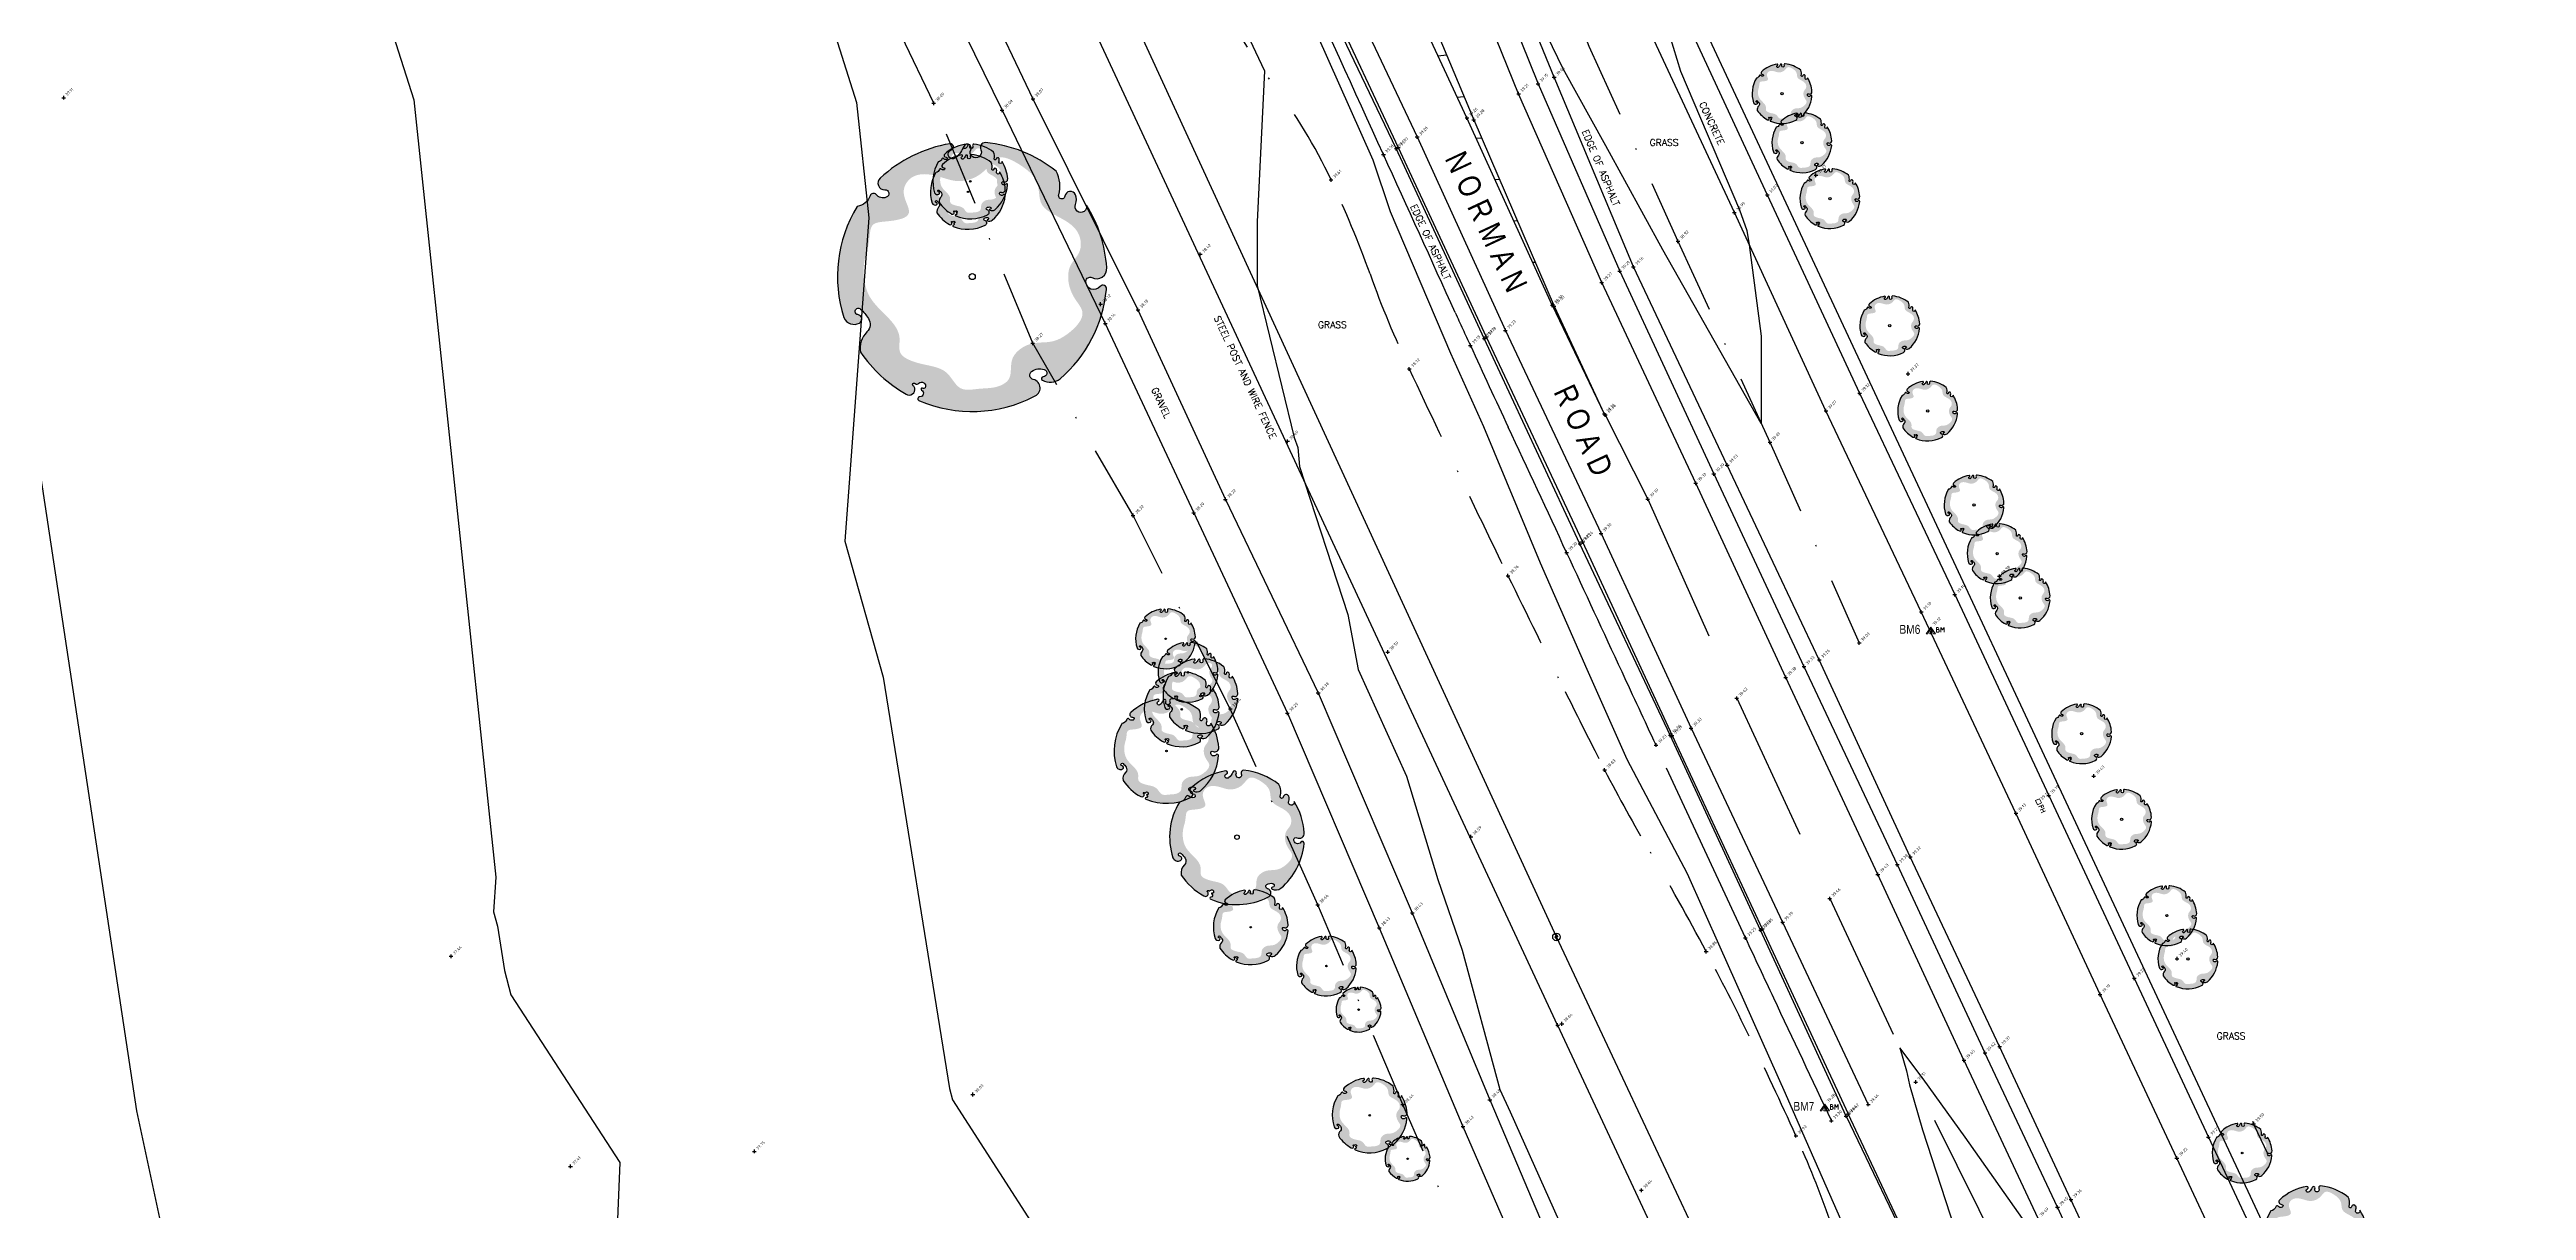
# Model space of a CAD drawing. Header units: metres. Extents: x 245957 to 247358, y 7418632 to 7419642.
# Drawn here: x 246857.5 to 247022.9, y 7419257.1 to 7419334.6 of the extents above; entities that cross this region are included whole.
import ezdxf
from ezdxf.enums import TextEntityAlignment as Align

# ---------------------------------------------------------------- set-up
doc = ezdxf.new("R2010")
doc.units = ezdxf.units.M
for name, pattern in [('DASHDOT', [10, 5, -2.5, 0, -2.5]), ('DASHED', [0.75, 0.5, -0.25]), ('PHANTOM', [2.5, 1.25, -0.25, 0.25, -0.25, 0.25, -0.25])]:
    doc.linetypes.add(name, pattern=pattern)
for name, color, linetype in [('-TEXT', 7, 'Continuous'), ('017_NAIL-L', 8, 'Continuous'), ('102_TOP_OF_BANK', 37, 'PHANTOM'), ('102_TOP_OF_BANK-L', 37, 'PHANTOM'), ('102_TOP_OF_BANK-S', 37, 'PHANTOM'), ('103_TOE_OF_BATTER', 37, 'DASHDOT'), ('103_TOE_OF_BATTER-L', 37, 'DASHDOT'), ('103_TOE_OF_BATTER-S', 37, 'DASHDOT'), ('104_EXISTING_SURFACE-L', 35, 'Continuous'), ('104_EXISTING_SURFACE-S', 35, 'Continuous'), ('201_SINGLE_TREE-H', 63, 'Continuous'), ('201_SINGLE_TREE-S', 96, 'Continuous'), ('203_GROUP_TREES', 116, 'DASHDOT'), ('203_GROUP_TREES-L', 116, 'DASHDOT'), ('203_GROUP_TREES-S', 116, 'DASHDOT'), ('403_EDGE_OF_BITUMEN', 8, 'Continuous'), ('403_EDGE_OF_BITUMEN-L', 8, 'Continuous'), ('403_EDGE_OF_BITUMEN-S', 8, 'Continuous'), ('405_EDGE_FORMATION', 33, 'Continuous'), ('405_EDGE_FORMATION-L', 33, 'Continuous'), ('405_EDGE_FORMATION-S', 33, 'Continuous'), ('410_PEDESTRIAN_PATH', 32, 'Continuous'), ('410_PEDESTRIAN_PATH-L', 32, 'Continuous'), ('410_PEDESTRIAN_PATH-S', 32, 'Continuous'), ('415_LANE_LINE_DASHED', 53, 'DASHED'), ('415_LANE_LINE_DASHED-L', 53, 'DASHED'), ('415_LANE_LINE_DASHED-S', 53, 'DASHED'), ('418_LANE_LINE_SOLID', 53, 'Continuous'), ('418_LANE_LINE_SOLID-L', 53, 'Continuous'), ('418_LANE_LINE_SOLID-S', 53, 'Continuous'), ('903_FENCE', 24, 'FENCELINE'), ('903_FENCE-S', 24, 'Continuous'), ('EX-BENCHMARK', 7, 'Continuous'), ('EX-BENCHMARK_(SLS)', 8, 'Continuous'), ('Surface_Contours_Major', 4, 'Continuous'), ('Surface_Contours_Minor', 253, 'Continuous')]:
    doc.layers.add(name, color=color, linetype=linetype)
for name, color, linetype, true_color in [('717_ELEC_LINE_OVER', 7, 'Continuous', 0xffa500), ('753_FIRE_HYDRANT-L', 7, 'Continuous', 0xb30000), ('EX-ELECT_POLE_(SLS)', 7, 'Continuous', 0xffa500), ('EX-FIRE_HYDRANT_(SLS)', 7, 'Continuous', 0xb30000)]:
    doc.layers.add(name, color=color, linetype=linetype, true_color=true_color)
doc.styles.add('BOLD', font='ARIALN.TTF')
doc.styles.add('ISO2.5', font='isocp.shx', dxfattribs={"height": 2.5})
doc.styles.get("Standard").update_dxf_attribs({"font": 'SIMPLEX.shx'})
doc.linetypes.add('FENCELINE', pattern='A,0.5,-0.2,["/",Standard,S=0.1,R=0,X=0,Y=-0.05],-0.25', length=0.95)

# ---------------------------------------------------------------- blocks, each defined once
blk = doc.blocks.new('CROSS')
at = {"color": 0, "linetype": 'Continuous'}
for p, q in [((-0.5, 0), (0.5, 0)), ((0, -0.5), (0, 0.5))]:
    blk.add_line(p, q, dxfattribs=at)
blk = doc.blocks.new('BM')
at = {"color": 0, "linetype": 'Continuous', "lineweight": 13}
for p, q in [((0, 0), (-0.31, -0.44)), ((-0.19, -0.44), (0, 0)), ((0, 0), (-0.06, -0.44)), ((0, 0), (0.19, -0.44)), ((0.31, -0.44), (0, 0)), ((0, 0), (0.06, -0.44)), ((-0.31, -0.44), (-0.19, -0.44)), ((-0.06, -0.44), (0.06, -0.44)), ((0.19, -0.44), (0.31, -0.44)), ((0.47, -0.02), (0.38, -0.02)), ((0.38, -0.02), (0.38, -0.34)), ((0.47, -0.16), (0.38, -0.16)), ((0.38, -0.16), (0.39, -0.16)), ((0.38, -0.34), (0.47, -0.34)), ((0.38, -0.34), (0.39, -0.34)), ((0.52, -0.04), (0.47, -0.02)), ((0.47, -0.16), (0.52, -0.14)), ((0.52, -0.17), (0.47, -0.16)), ((0.47, -0.34), (0.52, -0.33)), ((0.54, -0.09), (0.52, -0.04)), ((0.52, -0.14), (0.54, -0.09)), ((0.55, -0.21), (0.52, -0.17)), ((0.52, -0.33), (0.55, -0.29)), ((0.56, -0.25), (0.55, -0.21)), ((0.55, -0.29), (0.56, -0.25)), ((0.67, -0.34), (0.67, -0.02)), ((0.67, -0.02), (0.78, -0.19)), ((0.78, -0.19), (0.89, -0.02)), ((0.89, -0.02), (0.89, -0.34))]:
    blk.add_line(p, q, dxfattribs=at)
blk = doc.blocks.new('201C')
at = {"layer": '201_SINGLE_TREE-H', "transparency": 33554534}
h = blk.add_hatch(color=256, dxfattribs=at)
h.paths.add_polyline_path([(-0.3717, -0.3344, 0.222926), (0.0196, -0.4996, 0.770799), (0.0439, -0.4417, -0.650302), (0.0511, -0.4116, -0.234737), (0.0964, -0.4247, -0.847312), (0.0816, -0.4475, 0.78443), (0.0732, -0.4583, 0.276934), (0.1352, -0.4813, 0.193599), (0.4309, -0.2536, 0.800435), (0.4144, -0.2337, -0.75216), (0.3757, -0.1925, -0.528914), (0.4006, -0.1909, 0.594112), (0.4663, -0.1804, 0.123805), (0.4962, 0.0616, -1.41759), (0.4607, 0.0811, 0.206906), (0.4758, 0.1133, 0.759729), (0.4374, 0.1252, -1.073307), (0.4187, 0.1392, 0.194379), (0.4474, 0.2231, 0.144612), (0.2544, 0.4304, 0.53339), (0.2277, 0.4128, -1.592592), (0.1939, 0.4293, 1.030038), (0.1758, 0.4513, -0.10361), (0.1314, 0.4262, -1.238487), (0.1282, 0.4593, 0.884725), (0.1336, 0.4818, 0.147549), (-0.1551, 0.4753, 0.71725), (-0.1579, 0.4291, -0.864032), (-0.1646, 0.4015, -0.310704), (-0.1946, 0.4266, 0.58143), (-0.2167, 0.4321, -0.281558), (-0.2766, 0.4162), (-0.2775, 0.4159, 0.217121), (-0.4959, 0.0634), (-0.4959, 0.0634, 0.440011), (-0.4522, 0.021, 0.723973), (-0.4442, 0.0516, -1.384648), (-0.4262, 0.0659, -0.051107), (-0.4149, 0.0223, -0.361502), (-0.441, -0.0208, 0.256822), (-0.4937, -0.0791, 0.116166), (-0.4065, -0.2911, 0.67803), (-0.3682, -0.2843, 0.170035), (-0.3696, -0.274, -1.054701), (-0.3596, -0.2696, 0.431903), (-0.3468, -0.2749, -0.910728), (-0.3329, -0.2993, -0.42046), (-0.3418, -0.2976, 1.007885), (-0.3479, -0.3018, -0.766634), (-0.3646, -0.3216, 0.938602), (-0.3717, -0.3344)])
edge = h.paths.add_edge_path(flags=16)
edge.add_spline(control_points=[(-0.3177, 0.2468), (-0.303, 0.2628), (-0.2856, 0.2893), (-0.256, 0.3411), (-0.1928, 0.3155), (-0.0921, 0.286), (-0.1162, 0.3941), (-0.0359, 0.4462), (0.0392, 0.3985), (0.1028, 0.3299), (0.1957, 0.3214), (0.2784, 0.3804), (0.3442, 0.2961), (0.3785, 0.2147), (0.3303, 0.1307), (0.3915, 0.0592), (0.4378, -0.0139), (0.4055, -0.0919), (0.3459, -0.1091), (0.3102, -0.1666), (0.3057, -0.2282), (0.3286, -0.3091), (0.2408, -0.3447), (0.1647, -0.3496), (0.103, -0.3142), (0.0463, -0.3153), (0.0047, -0.3356), (-0.0139, -0.3682), (-0.0327, -0.4069), (-0.0927, -0.4151), (-0.1463, -0.3868), (-0.23, -0.3665), (-0.2245, -0.2773), (-0.2864, -0.2294), (-0.3344, -0.1941), (-0.3737, -0.1409), (-0.3276, -0.0866), (-0.344, -0.0009), (-0.3866, 0.0828), (-0.3665, 0.1796), (-0.3359, 0.2271), (-0.3177, 0.2468)], knot_values=[0, 0, 0, 0, 0.064972, 0.101243, 0.15652, 0.245586, 0.324463, 0.387907, 0.486094, 0.554514, 0.671826, 0.728629, 0.823661, 0.919885, 0.989953, 1.075257, 1.171704, 1.23593, 1.293575, 1.346478, 1.426142, 1.479146, 1.570817, 1.644481, 1.712561, 1.774901, 1.807, 1.846291, 1.885582, 1.928182, 2.007036, 2.074591, 2.151638, 2.226455, 2.293426, 2.340744, 2.397548, 2.47317, 2.587294, 2.673595, 2.754259, 2.754259, 2.754259, 2.754259], degree=3, periodic=0)
at = {"layer": '201_SINGLE_TREE-S'}
blk.add_lwpolyline([(-0.3717, -0.3344, 0.222926), (0.0196, -0.4996, 0.770799), (0.0439, -0.4417, -0.650302), (0.0511, -0.4116, -0.234737), (0.0964, -0.4247, -0.847312), (0.0816, -0.4475, 0.78443), (0.0732, -0.4583, 0.276934), (0.1352, -0.4813, 0.193599), (0.4309, -0.2536, 0.800435), (0.4144, -0.2337, -0.75216), (0.3757, -0.1925, -0.528914), (0.4006, -0.1909, 0.594112), (0.4663, -0.1804, 0.123805), (0.4962, 0.0616, -1.41759), (0.4607, 0.0811, 0.206906), (0.4758, 0.1133, 0.759729), (0.4374, 0.1252, -1.073307), (0.4187, 0.1392, 0.194379), (0.4474, 0.2231, 0.144612), (0.2544, 0.4304, 0.53339), (0.2277, 0.4128, -1.592592), (0.1939, 0.4293, 1.030038), (0.1758, 0.4513, -0.10361), (0.1314, 0.4262, -1.238487), (0.1282, 0.4593, 0.884725), (0.1336, 0.4818, 0.147549), (-0.1551, 0.4753, 0.71725), (-0.1579, 0.4291, -0.864032), (-0.1646, 0.4015, -0.310704), (-0.1946, 0.4266, 0.58143), (-0.2167, 0.4321, -0.281558), (-0.2766, 0.4162), (-0.2775, 0.4159, 0.217121), (-0.4959, 0.0634), (-0.4959, 0.0634, 0.440011), (-0.4522, 0.021, 0.723973), (-0.4442, 0.0516, -1.384648), (-0.4262, 0.0659, -0.051107), (-0.4149, 0.0223, -0.361502), (-0.441, -0.0208, 0.256822), (-0.4937, -0.0791, 0.116166), (-0.4065, -0.2911, 0.67803), (-0.3682, -0.2843, 0.170035), (-0.3696, -0.274, -1.054701), (-0.3596, -0.2696, 0.431903), (-0.3468, -0.2749, -0.910728), (-0.3329, -0.2993, -0.42046), (-0.3418, -0.2976, 1.007885), (-0.3479, -0.3018, -0.766634), (-0.3646, -0.3216, 0.938602), (-0.3717, -0.3344)], format="xyb", dxfattribs=at)
blk = doc.blocks.new('201T')
at = {"layer": '201_SINGLE_TREE-S'}
blk.add_circle((0, 0), 0.5, dxfattribs=at)
blk = doc.blocks.new('PP')
at = {"layer": 'EX-ELECT_POLE_(SLS)', "color": 0}
for p, q in [((-0.08, 0.24), (0.09, 0)), ((0.09, 0), (-0.1, 0)), ((-0.1, 0), (0.07, -0.24))]:
    blk.add_line(p, q, dxfattribs=at)
blk.add_circle((0, 0), 0.25, dxfattribs=at)
blk = doc.blocks.new('FHS')
at = {"color": 0, "linetype": 'Continuous', "lineweight": 13}
for p, q in [((-0.15, -0.15), (-0.15, 0.15)), ((-0.15, 0.15), (0.15, 0.15)), ((0.15, 0.15), (0.15, -0.15)), ((0.31, -0.15), (0.31, 0.17)), ((0.31, 0.17), (0.45, 0.17)), ((0.31, 0.03), (0.45, 0.03)), ((0.45, 0.17), (0.46, 0.17)), ((0.45, 0.03), (0.46, 0.03)), ((0.56, -0.15), (0.56, 0.17)), ((0.56, 0.17), (0.56, 0.17)), ((0.56, 0.03), (0.74, 0.03)), ((0.74, 0.17), (0.74, -0.15)), ((0.15, -0.15), (-0.15, -0.15))]:
    blk.add_line(p, q, dxfattribs=at)
blk = doc.blocks.new('C')
at = {"layer": '-TEXT'}
blk.add_text('CONCRETE', height=0.45, dxfattribs=at).set_placement((0, -0.23), align=Align.CENTER)
blk = doc.blocks.new('G')
at = {"layer": '-TEXT'}
blk.add_text('GRASS', height=0.45, dxfattribs=at).set_placement((0.02, -0.24), align=Align.CENTER)
blk = doc.blocks.new('GR')
at = {"layer": '-TEXT'}
blk.add_text('GRAVEL', height=0.45, dxfattribs=at).set_placement((0.04, -0.22), align=Align.CENTER)

msp = doc.modelspace()

# ---------------------------------------------------------------- hatches: boundary and pattern name
at = {"layer": '418_LANE_LINE_SOLID'}
h = msp.add_hatch(dxfattribs=at)
h.set_pattern_fill('ANSI31', color=256, scale=0.9, angle=320, style=0)
h.paths.add_polyline_path([(246935.97, 7419371.47), (246941.13, 7419358.06), (246946.3, 7419344.87), (246952.59, 7419329.88), (246957.95, 7419317.45), (246961.3, 7419310.24), (246957.83, 7419317.5), (246961.3, 7419310.24), (246957.83, 7419317.5), (246952.13, 7419330.01), (246945.41, 7419344.5), (246938.98, 7419357.1), (246931.56, 7419370.8)])

# ---------------------------------------------------------------- linework, layer by layer
at = {"layer": '102_TOP_OF_BANK', "ltscale": 10}
msp.add_lwpolyline([(246976.47, 7419263.05, -0.000577), (246972.6, 7419271.26, -0.001183), (246970.73, 7419275.26), (246964.76, 7419288.13, 0.000006), (246962.49, 7419293.02, 0.000004), (246958.79, 7419300.99, 0.000851), (246954.89, 7419309.36, -0.001305), (246952.36, 7419314.81, -0.001812), (246951.35, 7419317.01, 0.000378), (246946.56, 7419327.56, 0.000634), (246940.66, 7419340.49, 0.007086)], format="xyb", dxfattribs=at)
at = {"layer": '103_TOE_OF_BATTER'}
msp.add_lwpolyline([(246936.89, 7419390.58), (246943.54, 7419376.35), (246949.54, 7419361.45), (246954.97, 7419348.63), (246960.28, 7419334.81), (246966.22, 7419321.78), (246972.37, 7419308.35), (246978.33, 7419294.95)], dxfattribs=at)
msp.add_lwpolyline([(246934.99, 7419339.09, 0.048905), (246939.18, 7419332.27, -0.052242), (246943.06, 7419325.87, -0.023998), (246945.66, 7419319.59, 0.023801), (246948.28, 7419313.25, 0.001439), (246952.3, 7419304.76, 0.002285), (246954.87, 7419299.44, 0.001928), (246958.69, 7419291.71, 0.002835), (246961.33, 7419286.47, 0.016237), (246964.33, 7419281.06, -0.013029), (246968.11, 7419274.35, -0.008164), (246970.98, 7419268.69, -0.00706), (246974.1, 7419262.05, -0.021004), (246976.39, 7419256.37, 0.023664)], format="xyb", dxfattribs=at)
at = {"layer": '203_GROUP_TREES'}
for p, q in [((246916.53, 7419330.99), (246911.51, 7419341.45)), ((246923.14, 7419314.96), (246916.53, 7419330.99)), ((246929.84, 7419303.46), (246923.14, 7419314.96)), ((246936.33, 7419290.56), (246929.84, 7419303.46)), ((246942.17, 7419277.46), (246936.33, 7419290.56)), ((246947.85, 7419264.13), (246942.17, 7419277.46)), ((246953.22, 7419251.74), (246947.85, 7419264.13))]:
    msp.add_line(p, q, dxfattribs=at)
at = {"layer": '403_EDGE_OF_BITUMEN'}
for p, q in [((246957.96, 7419332.72), (246952.11, 7419347.03)), ((246947.41, 7419327.96), (246940.68, 7419342.05)), ((246963.25, 7419320.06), (246957.96, 7419332.72)), ((246953.29, 7419315.29), (246947.41, 7419327.96)), ((246969.51, 7419306.83), (246963.25, 7419320.06)), ((246959.68, 7419301.58), (246953.29, 7419315.29)), ((246975.66, 7419293.83), (246969.51, 7419306.83)), ((246965.71, 7419288.79), (246959.68, 7419301.58)), ((246981.74, 7419280.67), (246975.66, 7419293.83)), ((246971.74, 7419275.78), (246965.71, 7419288.79)), ((246987.7, 7419268), (246981.74, 7419280.67)), ((246977.45, 7419263.36), (246971.74, 7419275.78)), ((246992.47, 7419257.78), (246987.7, 7419268)), ((246977.45, 7419263.36), (246982.41, 7419253.05)), ((246999.1, 7419243.55), (246992.47, 7419257.78))]:
    msp.add_line(p, q, dxfattribs=at)
at = {"layer": '405_EDGE_FORMATION'}
for p, q in [((246917.53, 7419343.04), (246923.15, 7419331.29)), ((246915.44, 7419342.06), (246921.09, 7419330.52)), ((246923.15, 7419331.29), (246930.16, 7419317.2)), ((246921.09, 7419330.52), (246927.98, 7419316.29)), ((246930.16, 7419317.2), (246936, 7419304.54)), ((246927.98, 7419316.29), (246933.89, 7419303.64)), ((246933.89, 7419303.64), (246940.14, 7419290.26)), ((246936, 7419304.54), (246942.2, 7419291.61)), ((246942.2, 7419291.61), (246948.48, 7419276.92)), ((246940.14, 7419290.26), (246946.28, 7419275.94)), ((246948.48, 7419276.92), (246953.66, 7419264.45)), ((246946.28, 7419275.94), (246951.87, 7419262.67)), ((246953.66, 7419264.45), (246959.11, 7419251.61)), ((246951.87, 7419262.67), (246957.08, 7419250.68))]:
    msp.add_line(p, q, dxfattribs=at)
at = {"layer": '410_PEDESTRIAN_PATH'}
for p, q in [((246969.99, 7419323.69), (246964, 7419336.56)), ((246966.24, 7419337.66), (246972.19, 7419324.87)), ((246972.19, 7419324.87), (246978.35, 7419311.62)), ((246976.11, 7419310.46), (246969.99, 7419323.69)), ((246978.35, 7419311.62), (246984.71, 7419298.18)), ((246982.47, 7419297.02), (246976.11, 7419310.46)), ((246988.79, 7419283.58), (246982.47, 7419297.02)), ((246984.71, 7419298.18), (246990.98, 7419284.77)), ((246994.41, 7419271.48), (246988.79, 7419283.58)), ((246990.98, 7419284.77), (246996.7, 7419272.56)), ((246996.7, 7419272.56), (247001.65, 7419261.96)), ((246999.54, 7419260.56), (246994.41, 7419271.48)), ((247001.65, 7419261.96), (247008.28, 7419247.76)), ((247006.1, 7419246.52), (246999.54, 7419260.56))]:
    msp.add_line(p, q, dxfattribs=at)
at = {"layer": '415_LANE_LINE_DASHED', "ltscale": 20}
for p, q in [((246961.37, 7419310.18), (246964.21, 7419304.56)), ((246964.21, 7419304.56), (246970.15, 7419291.26)), ((246970.15, 7419291.26), (246976.36, 7419277.88)), ((246976.36, 7419277.88), (246982.1, 7419265.63)), ((246987.82, 7419254.1), (246982.1, 7419265.63))]:
    msp.add_line(p, q, dxfattribs=at)
at = {"layer": '418_LANE_LINE_SOLID'}
for p, q in [((246951.12, 7419346.67), (246956.88, 7419332.29)), ((246946.3, 7419344.87), (246952.59, 7419329.88)), ((246955.58, 7419331.62), (246949.8, 7419345.93)), ((246952.13, 7419330.01), (246945.41, 7419344.5)), ((246940.94, 7419342.13), (246947.55, 7419328.04)), ((246942.26, 7419342.59), (246948.81, 7419328.74)), ((246961.13, 7419319.01), (246955.58, 7419331.62)), ((246956.88, 7419332.29), (246962.34, 7419319.78)), ((246957.83, 7419317.5), (246952.13, 7419330.01)), ((246952.59, 7419329.88), (246957.95, 7419317.45)), ((246947.55, 7419328.04), (246953.42, 7419315.39)), ((246948.81, 7419328.74), (246954.7, 7419315.82)), ((246962.34, 7419319.78), (246968.62, 7419306.24)), ((246967.41, 7419305.61), (246961.13, 7419319.01)), ((246957.83, 7419317.5), (246961.3, 7419310.24)), ((246957.95, 7419317.45), (246961.3, 7419310.24)), ((246953.42, 7419315.39), (246959.85, 7419301.7)), ((246954.7, 7419315.82), (246961.09, 7419302.27)), ((246973.42, 7419292.65), (246967.41, 7419305.61)), ((246968.62, 7419306.24), (246974.64, 7419293.39)), ((246959.85, 7419301.7), (246965.83, 7419288.77)), ((246961.09, 7419302.27), (246967.1, 7419289.26)), ((246974.64, 7419293.39), (246980.87, 7419280.15)), ((246979.57, 7419279.5), (246973.42, 7419292.65)), ((246965.83, 7419288.77), (246971.85, 7419275.86)), ((246967.1, 7419289.26), (246973.21, 7419276.3)), ((246980.87, 7419280.15), (246986.72, 7419267.59)), ((246985.32, 7419267.09), (246979.57, 7419279.5)), ((246971.85, 7419275.86), (246977.6, 7419263.5)), ((246973.21, 7419276.3), (246978.93, 7419264.14)), ((246985.32, 7419267.09), (246990.25, 7419256.54)), ((246991.57, 7419257.27), (246986.72, 7419267.59)), ((246982.5, 7419253.09), (246977.6, 7419263.5)), ((246998.08, 7419243.15), (246991.57, 7419257.27))]:
    msp.add_line(p, q, dxfattribs=at)
at = {"layer": '717_ELEC_LINE_OVER'}
for p, q in [((246958.11, 7419275.32), (246905.91, 7419388.69)), ((247014.19, 7419237.2), (246967.86, 7419336.27)), ((247011.4, 7419161.96), (246958.11, 7419275.32))]:
    msp.add_line(p, q, dxfattribs=at)
at = {"layer": '903_FENCE', "ltscale": 20}
for q in [(246894.02, 7419407.22), (247022.89, 7419130.87)]:
    msp.add_line((246958.19, 7419269.43), q, dxfattribs=at)
at = {"layer": 'Surface_Contours_Major'}
for points, elevation in [([(246965.18, 7419337.14), (246966.39, 7419333.14), (246970.33, 7419323.88), (246970.82, 7419322.5), (246970.98, 7419321.54), (246971.77, 7419315.43), (246971.79, 7419309.61), (246965.21, 7419321.2), (246961.41, 7419328.15), (246958.57, 7419333.28), (246953.2, 7419344.36)], 39), ([(246908.28, 7419340.84), (246911.38, 7419331.03), (246912.19, 7419323.33), (246910.6, 7419301.74), (246913.15, 7419292.67), (246917.59, 7419265.21), (246917.79, 7419264.45), (246926.34, 7419251.14)], 38), ([(246940.61, 7419338.97), (246945.84, 7419327.22), (246947.01, 7419323.76), (246951.04, 7419314.31), (246953.24, 7419309.41), (246957.03, 7419300.29), (246960.15, 7419293.2), (246962.81, 7419287.19), (246966.84, 7419279.56), (246969.03, 7419274.67), (246973.38, 7419264.89), (246974.55, 7419262.24), (246977.9, 7419254.61)], 39), ([(246856.29, 7419309.93), (246863.28, 7419263.7), (246866.23, 7419250)], 37)]:
    msp.add_lwpolyline(points, dxfattribs=dict(at, elevation=elevation))
at = {"layer": 'Surface_Contours_Minor'}
for points, elevation in [([(246935.66, 7419339.42), (246938.61, 7419333.15), (246938.13, 7419323.06), (246938.13, 7419318.81), (246940.59, 7419308.67), (246940.84, 7419308), (246940.96, 7419306.73), (246944.18, 7419296.84), (246944.86, 7419293.17), (246948.1, 7419286.06), (246950.19, 7419279.15), (246951.82, 7419274.44), (246954.32, 7419265.14), (246955.01, 7419263.64), (246959.9, 7419252.76)], 38.5), ([(246880.43, 7419335.54), (246881.8, 7419331.21), (246887.29, 7419279.31), (246887.12, 7419277), (246887.39, 7419276.03), (246887.87, 7419273.08), (246888.29, 7419271.46), (246895.57, 7419260.27), (246894.91, 7419244.58)], 37.5), ([(246989.65, 7419255.93), (246985.4, 7419261.95), (246982.59, 7419265.85), (246981.04, 7419267.91), (246981.48, 7419266.37), (246981.69, 7419265.44), (246982.56, 7419262.45), (246985.31, 7419253.97)], 39.5), ([(247004.6, 7419263.01), (247004.65, 7419262.84), (247004.7, 7419262.74), (247005.59, 7419260.87)], 39.5)]:
    msp.add_lwpolyline(points, dxfattribs=dict(at, elevation=elevation))

# ---------------------------------------------------------------- block references
at = {"layer": '-TEXT'}
for name, p, rotation in [('C', (246968.49, 7419329.65), 295), ('GR', (246931.69, 7419311.02), 295.0320025394768)]:
    msp.add_blockref(name, p, dxfattribs=dict(at, rotation=rotation))
for p in [(246965.28, 7419328.38), (246943.13, 7419316.21), (247003.14, 7419268.72)]:
    msp.add_blockref('G', p, dxfattribs=at)
at = {"layer": '102_TOP_OF_BANK-S', "xscale": 0.25, "yscale": 0.25, "zscale": 0.25}
for p in [(246946.56, 7419327.56), (246952.36, 7419314.81), (246958.79, 7419300.99), (246964.76, 7419288.13), (246970.73, 7419275.26), (246976.47, 7419263.05)]:
    msp.add_blockref('CROSS', p, dxfattribs=at)
at = {"layer": '103_TOE_OF_BATTER-S', "xscale": 0.25, "yscale": 0.25, "zscale": 0.25}
for p in [(246943.06, 7419325.87), (246966.22, 7419321.78), (246948.28, 7419313.25), (246972.37, 7419308.35), (246954.87, 7419299.44), (246978.33, 7419294.95), (246961.33, 7419286.47), (246968.11, 7419274.35), (246974.1, 7419262.05)]:
    msp.add_blockref('CROSS', p, dxfattribs=at)
at = {"layer": '104_EXISTING_SURFACE-S', "xscale": 0.25, "yscale": 0.25, "zscale": 0.25}
for p in [(246858.43, 7419331.36), (246975.44, 7419326.18), (246934.32, 7419320.9), (246927.67, 7419317.57), (246981.59, 7419312.92), (246940.15, 7419308.42), (246987.69, 7419299.4), (246946.84, 7419294.34), (246993.99, 7419286.06), (246952.4, 7419282.01), (246884.3, 7419274.03), (246999.55, 7419273.87), (246958.47, 7419269.52), (246919.14, 7419264.8), (247004.67, 7419262.85), (246904.55, 7419261), (246892.27, 7419260), (246963.78, 7419258.41)]:
    msp.add_blockref('CROSS', p, dxfattribs=at)
at = {"layer": '201_SINGLE_TREE-S', "rotation": 25}
for name, p, xscale, yscale, zscale in [('201C', (246973.18, 7419331.63), 4, 4, 4), ('201C', (246919.1, 7419319.41), 18, 18, 18), ('201T', (246973.18, 7419331.63), 0.15, 0.15, 0.15), ('201C', (246974.5, 7419328.35), 4, 4, 4), ('201C', (246918.81, 7419325.07), 5, 5, 5), ('201C', (246918.97, 7419325.77), 5, 5, 5), ('201T', (246974.5, 7419328.35), 0.15, 0.15, 0.15), ('201C', (246976.37, 7419324.62), 4, 4, 4), ('201T', (246918.81, 7419325.07), 0.1, 0.1, 0.1), ('201T', (246918.97, 7419325.77), 0.1, 0.1, 0.1), ('201T', (246976.37, 7419324.62), 0.15, 0.15, 0.15), ('201T', (246919.1, 7419319.41), 0.4, 0.4, 0.4), ('201C', (246980.37, 7419316.13), 4, 4, 4), ('201T', (246980.37, 7419316.13), 0.15, 0.15, 0.15), ('201C', (246982.9, 7419310.44), 4, 4, 4), ('201T', (246982.9, 7419310.44), 0.15, 0.15, 0.15), ('201C', (246986, 7419304.17), 4, 4, 4), ('201C', (246987.54, 7419300.92), 4, 4, 4), ('201T', (246986, 7419304.17), 0.15, 0.15, 0.15), ('201C', (246989.08, 7419297.96), 4, 4, 4), ('201T', (246987.54, 7419300.92), 0.15, 0.15, 0.15), ('201C', (246932.01, 7419295.23), 4, 4, 4), ('201T', (246989.08, 7419297.96), 0.15, 0.15, 0.15), ('201C', (246933.51, 7419292.99), 4, 4, 4), ('201T', (246932.01, 7419295.23), 0.1, 0.1, 0.1), ('201C', (246933.09, 7419290.52), 5, 5, 5), ('201C', (246934.34, 7419291.41), 5, 5, 5), ('201C', (246932.07, 7419287.74), 7, 7, 7), ('201T', (246933.51, 7419292.99), 0.1, 0.1, 0.1), ('201T', (246933.09, 7419290.52), 0.1, 0.1, 0.1), ('201T', (246934.34, 7419291.41), 0.1, 0.1, 0.1), ('201C', (246993.18, 7419288.89), 4, 4, 4), ('201T', (246993.18, 7419288.89), 0.15, 0.15, 0.15), ('201C', (246936.78, 7419281.98), 9, 9, 9), ('201T', (246932.07, 7419287.74), 0.1, 0.1, 0.1), ('201C', (246995.85, 7419283.18), 4, 4, 4), ('201T', (246936.78, 7419281.98), 0.3, 0.3, 0.3), ('201T', (246995.85, 7419283.18), 0.15, 0.15, 0.15), ('201C', (246937.7, 7419275.97), 5, 5, 5), ('201C', (246998.87, 7419276.75), 4, 4, 4), ('201T', (246998.87, 7419276.75), 0.15, 0.15, 0.15), ('201T', (246937.7, 7419275.97), 0.1, 0.1, 0.1), ('201C', (246942.75, 7419273.38), 4, 4, 4), ('201C', (247000.28, 7419273.85), 4, 4, 4), ('201T', (246942.75, 7419273.38), 0.1, 0.1, 0.1), ('201T', (247000.28, 7419273.85), 0.15, 0.15, 0.15), ('201C', (246944.9, 7419270.47), 3, 3, 3), ('201T', (246944.9, 7419270.47), 0.1, 0.1, 0.1), ('201C', (246945.64, 7419263.41), 5, 5, 5), ('201T', (246945.64, 7419263.41), 0.1, 0.1, 0.1), ('201C', (247003.9, 7419260.9), 4, 4, 4), ('201C', (246948.17, 7419260.51), 3, 3, 3), ('201T', (246948.17, 7419260.51), 0.1, 0.1, 0.1), ('201T', (247003.9, 7419260.9), 0.1, 0.1, 0.1), ('201C', (247008.8, 7419255.21), 7, 7, 7)]:
    msp.add_blockref(name, p, dxfattribs=dict(at, xscale=xscale, yscale=yscale, zscale=zscale))
at = {"layer": '203_GROUP_TREES-S', "xscale": 0.25, "yscale": 0.25, "zscale": 0.25}
for p in [(246916.53, 7419330.99), (246923.14, 7419314.96), (246929.84, 7419303.46), (246936.33, 7419290.56), (246942.17, 7419277.46), (246947.85, 7419264.13)]:
    msp.add_blockref('CROSS', p, dxfattribs=at)
at = {"layer": '403_EDGE_OF_BITUMEN-S', "xscale": 0.25, "yscale": 0.25, "zscale": 0.25}
for p in [(246957.96, 7419332.72), (246947.41, 7419327.96), (246963.25, 7419320.06), (246953.29, 7419315.29), (246969.51, 7419306.83), (246959.68, 7419301.58), (246975.66, 7419293.83), (246965.71, 7419288.79), (246981.74, 7419280.67), (246971.74, 7419275.78), (246987.7, 7419268), (246977.45, 7419263.36), (246992.47, 7419257.78)]:
    msp.add_blockref('CROSS', p, dxfattribs=at)
at = {"layer": '405_EDGE_FORMATION-S', "xscale": 0.25, "yscale": 0.25, "zscale": 0.25}
for p in [(246923.15, 7419331.29), (246921.09, 7419330.52), (246927.98, 7419316.29), (246930.16, 7419317.2), (246933.89, 7419303.64), (246936, 7419304.54), (246942.2, 7419291.61), (246940.14, 7419290.26), (246948.48, 7419276.92), (246946.28, 7419275.94), (246953.66, 7419264.45), (246951.87, 7419262.67)]:
    msp.add_blockref('CROSS', p, dxfattribs=at)
at = {"layer": '410_PEDESTRIAN_PATH-S', "xscale": 0.25, "yscale": 0.25, "zscale": 0.25}
for p in [(246972.19, 7419324.87), (246969.99, 7419323.69), (246978.35, 7419311.62), (246976.11, 7419310.46), (246984.71, 7419298.18), (246982.47, 7419297.02), (246988.79, 7419283.58), (246990.98, 7419284.77), (246996.7, 7419272.56), (246994.41, 7419271.48), (247001.65, 7419261.96), (246999.54, 7419260.56)]:
    msp.add_blockref('CROSS', p, dxfattribs=at)
at = {"layer": '415_LANE_LINE_DASHED-S', "xscale": 0.25, "yscale": 0.25, "zscale": 0.25}
for p in [(246961.37, 7419310.18), (246964.21, 7419304.56), (246970.15, 7419291.26), (246976.36, 7419277.88), (246982.1, 7419265.63)]:
    msp.add_blockref('CROSS', p, dxfattribs=at)
at = {"layer": '418_LANE_LINE_SOLID-S', "xscale": 0.25, "yscale": 0.25, "zscale": 0.25}
for p in [(246955.58, 7419331.62), (246956.88, 7419332.29), (246952.13, 7419330.01), (246952.59, 7419329.88), (246947.55, 7419328.04), (246948.81, 7419328.74), (246962.34, 7419319.78), (246961.13, 7419319.01), (246957.83, 7419317.5), (246957.95, 7419317.45), (246953.42, 7419315.39), (246954.7, 7419315.82), (246961.3, 7419310.24), (246967.41, 7419305.61), (246968.62, 7419306.24), (246959.85, 7419301.7), (246961.09, 7419302.27), (246974.64, 7419293.39), (246973.42, 7419292.65), (246965.83, 7419288.77), (246967.1, 7419289.26), (246980.87, 7419280.15), (246979.57, 7419279.5), (246971.85, 7419275.86), (246973.21, 7419276.3), (246985.32, 7419267.09), (246986.72, 7419267.59), (246977.6, 7419263.5), (246978.93, 7419264.14), (246991.57, 7419257.27)]:
    msp.add_blockref('CROSS', p, dxfattribs=at)
at = {"layer": '903_FENCE-S', "xscale": 0.25, "yscale": 0.25, "zscale": 0.25}
msp.add_blockref('CROSS', (246958.19, 7419269.43), dxfattribs=at)
at = {"layer": 'EX-BENCHMARK_(SLS)'}
for p in [(246983.11, 7419296.01), (246976.03, 7419264.15)]:
    msp.add_blockref('BM', p, dxfattribs=at)
at = {"layer": 'EX-ELECT_POLE_(SLS)'}
msp.add_blockref('PP', (246958.11, 7419275.32), dxfattribs=at)
at = {"layer": 'EX-FIRE_HYDRANT_(SLS)', "rotation": 295}
msp.add_blockref('FHS', (246990.3, 7419284.35), dxfattribs=at)

# ---------------------------------------------------------------- texts
at = {"layer": '-TEXT'}
for s, rotation, p in [('EDGE OF ASPHALT', 293, (246960.87, 7419326.59)), ('EDGE OF ASPHALT', 295, (246949.5, 7419321.62)), ('STEEL POST AND WIRE FENCE', 294.9716, (246937.12, 7419312.59))]:
    msp.add_text(s, height=0.45, rotation=rotation, dxfattribs=at).set_placement(p, align=Align.CENTER)
at = {"layer": '-TEXT', "style": 'BOLD'}
msp.add_text('N O R M A N               R O A D', height=1.5, rotation=295, dxfattribs=at).set_placement((246955.61, 7419316.62), align=Align.CENTER)
at = {"layer": '017_NAIL-L', "style": 'ISO2.5'}
for s, p in [('39.12', (246983.28, 7419296.17)), ('39.28', (246976.2, 7419264.32))]:
    msp.add_text(s, height=0.2, rotation=45, dxfattribs=at).set_placement(p, align=Align.MIDDLE_LEFT)
at = {"layer": '102_TOP_OF_BANK-L', "style": 'ISO2.5'}
for s, p in [('39.10', (246946.73, 7419327.73)), ('39.13', (246952.52, 7419314.98)), ('39.20', (246958.96, 7419301.16)), ('39.23', (246964.93, 7419288.3)), ('39.25', (246970.9, 7419275.43)), ('39.30', (246976.64, 7419263.22))]:
    msp.add_text(s, height=0.2, rotation=45, dxfattribs=at).set_placement(p, align=Align.MIDDLE_LEFT)
at = {"layer": '103_TOE_OF_BATTER-L', "style": 'ISO2.5'}
for s, p in [('38.61', (246943.23, 7419326.04)), ('38.92', (246966.39, 7419321.95)), ('38.72', (246948.45, 7419313.42)), ('39.01', (246972.53, 7419308.52)), ('38.76', (246955.04, 7419299.61)), ('39.09', (246978.49, 7419295.12)), ('38.83', (246961.5, 7419286.64)), ('38.86', (246968.27, 7419274.51)), ('38.93', (246974.27, 7419262.22))]:
    msp.add_text(s, height=0.2, rotation=45, dxfattribs=at).set_placement(p, align=Align.MIDDLE_LEFT)
at = {"layer": '104_EXISTING_SURFACE-L', "style": 'ISO2.5'}
for s, p in [('37.11', (246858.6, 7419331.53)), ('39.27', (246975.6, 7419326.35)), ('38.42', (246934.49, 7419321.06)), ('38.12', (246927.84, 7419317.73)), ('39.37', (246981.76, 7419313.09)), ('38.49', (246940.32, 7419308.58)), ('39.38', (246987.86, 7419299.57)), ('38.59', (246947.01, 7419294.51)), ('39.43', (246994.16, 7419286.23)), ('38.59', (246952.56, 7419282.18)), ('37.44', (246884.47, 7419274.19)), ('39.40', (246999.72, 7419274.04)), ('38.64', (246958.63, 7419269.69)), ('38.03', (246919.31, 7419264.96)), ('39.50', (247004.84, 7419263.02)), ('37.41', (246892.44, 7419260.17)), ('37.75', (246904.72, 7419261.17)), ('38.64', (246963.95, 7419258.58))]:
    msp.add_text(s, height=0.2, rotation=45, dxfattribs=at).set_placement(p, align=Align.MIDDLE_LEFT)
at = {"layer": '203_GROUP_TREES-L', "style": 'ISO2.5'}
for s, p in [('38.09', (246916.69, 7419331.16)), ('38.27', (246923.3, 7419315.13)), ('38.32', (246930.01, 7419303.63)), ('38.34', (246936.5, 7419290.73)), ('38.44', (246942.33, 7419277.62)), ('38.44', (246948.02, 7419264.29))]:
    msp.add_text(s, height=0.2, rotation=45, dxfattribs=at).set_placement(p, align=Align.MIDDLE_LEFT)
at = {"layer": '403_EDGE_OF_BITUMEN-L', "style": 'ISO2.5'}
for s, p in [('39.06', (246958.12, 7419332.89)), ('39.16', (246947.57, 7419328.12)), ('39.16', (246963.41, 7419320.23)), ('39.17', (246953.46, 7419315.46)), ('39.23', (246969.68, 7419307)), ('39.25', (246959.85, 7419301.75)), ('39.26', (246975.83, 7419294)), ('39.29', (246965.87, 7419288.96)), ('39.32', (246981.91, 7419280.84)), ('39.34', (246971.91, 7419275.95)), ('39.37', (246987.87, 7419268.17)), ('39.40', (246977.62, 7419263.53)), ('39.36', (246992.64, 7419257.95))]:
    msp.add_text(s, height=0.2, rotation=45, dxfattribs=at).set_placement(p, align=Align.MIDDLE_LEFT)
at = {"layer": '405_EDGE_FORMATION-L', "style": 'ISO2.5'}
for s, p in [('38.07', (246923.32, 7419331.46)), ('38.09', (246921.26, 7419330.69)), ('38.14', (246928.15, 7419316.46)), ('38.18', (246930.33, 7419317.37)), ('38.22', (246936.17, 7419304.7)), ('38.20', (246934.06, 7419303.8)), ('38.38', (246942.37, 7419291.78)), ('38.29', (246940.31, 7419290.43)), ('38.43', (246948.64, 7419277.08)), ('38.43', (246946.45, 7419276.11)), ('38.48', (246953.83, 7419264.62)), ('38.42', (246952.04, 7419262.84))]:
    msp.add_text(s, height=0.2, rotation=45, dxfattribs=at).set_placement(p, align=Align.MIDDLE_LEFT)
at = {"layer": '410_PEDESTRIAN_PATH-L', "style": 'ISO2.5'}
for s, p in [('39.07', (246972.35, 7419325.04)), ('38.99', (246970.16, 7419323.86)), ('39.12', (246978.52, 7419311.78)), ('39.07', (246976.28, 7419310.62)), ('39.14', (246984.88, 7419298.35)), ('39.10', (246982.64, 7419297.19)), ('39.19', (246991.15, 7419284.94)), ('39.13', (246988.96, 7419283.74)), ('39.19', (246994.58, 7419271.65)), ('39.22', (246996.87, 7419272.73)), ('39.27', (247001.82, 7419262.13)), ('39.22', (246999.71, 7419260.72))]:
    msp.add_text(s, height=0.2, rotation=45, dxfattribs=at).set_placement(p, align=Align.MIDDLE_LEFT)
at = {"layer": '415_LANE_LINE_DASHED-L', "style": 'ISO2.5'}
for s, p in [('39.36', (246961.53, 7419310.35)), ('39.39', (246964.38, 7419304.73)), ('39.42', (246970.32, 7419291.43)), ('39.46', (246976.53, 7419278.05)), ('39.51', (246982.27, 7419265.8))]:
    msp.add_text(s, height=0.2, rotation=45, dxfattribs=at).set_placement(p, align=Align.MIDDLE_LEFT)
at = {"layer": '418_LANE_LINE_SOLID-L', "style": 'ISO2.5'}
for s, p in [('39.21', (246955.75, 7419331.79)), ('39.15', (246957.05, 7419332.46)), ('39.26', (246952.3, 7419330.17)), ('39.28', (246952.76, 7419330.05)), ('39.17', (246947.72, 7419328.21)), ('39.20', (246948.98, 7419328.9)), ('39.21', (246962.5, 7419319.95)), ('39.32', (246958, 7419317.66)), ('39.33', (246958.11, 7419317.62)), ('39.27', (246961.3, 7419319.18)), ('39.23', (246954.87, 7419315.99)), ('39.18', (246953.58, 7419315.55)), ('39.36', (246961.47, 7419310.4)), ('39.29', (246968.79, 7419306.41)), ('39.33', (246967.58, 7419305.78)), ('39.26', (246960.01, 7419301.87)), ('39.30', (246961.25, 7419302.43)), ('39.38', (246973.58, 7419292.82)), ('39.33', (246974.81, 7419293.55)), ('39.31', (246966, 7419288.94)), ('39.33', (246967.27, 7419289.43)), ('39.43', (246979.74, 7419279.67)), ('39.38', (246981.04, 7419280.32)), ('39.39', (246973.37, 7419276.47)), ('39.35', (246972.01, 7419276.03)), ('39.45', (246985.49, 7419267.25)), ('39.42', (246986.88, 7419267.75)), ('39.42', (246977.77, 7419263.67)), ('39.44', (246979.09, 7419264.3)), ('39.49', (246990.42, 7419256.71)), ('39.45', (246991.74, 7419257.43))]:
    msp.add_text(s, height=0.2, rotation=45, dxfattribs=at).set_placement(p, align=Align.MIDDLE_LEFT)
at = {"layer": '753_FIRE_HYDRANT-L', "style": 'ISO2.5'}
msp.add_text('39.17', height=0.22, rotation=45, dxfattribs=at).set_placement((246990.47, 7419284.51), align=Align.MIDDLE_LEFT)
at = {"layer": 'EX-BENCHMARK', "color": 2, "style": 'BOLD'}
for s, p in [('BM6', (246981.71, 7419295.86)), ('BM7', (246974.63, 7419264.01))]:
    msp.add_text(s, height=0.595, dxfattribs=at).set_placement(p, align=Align.MIDDLE)

doc.saveas('drawing.dxf')
